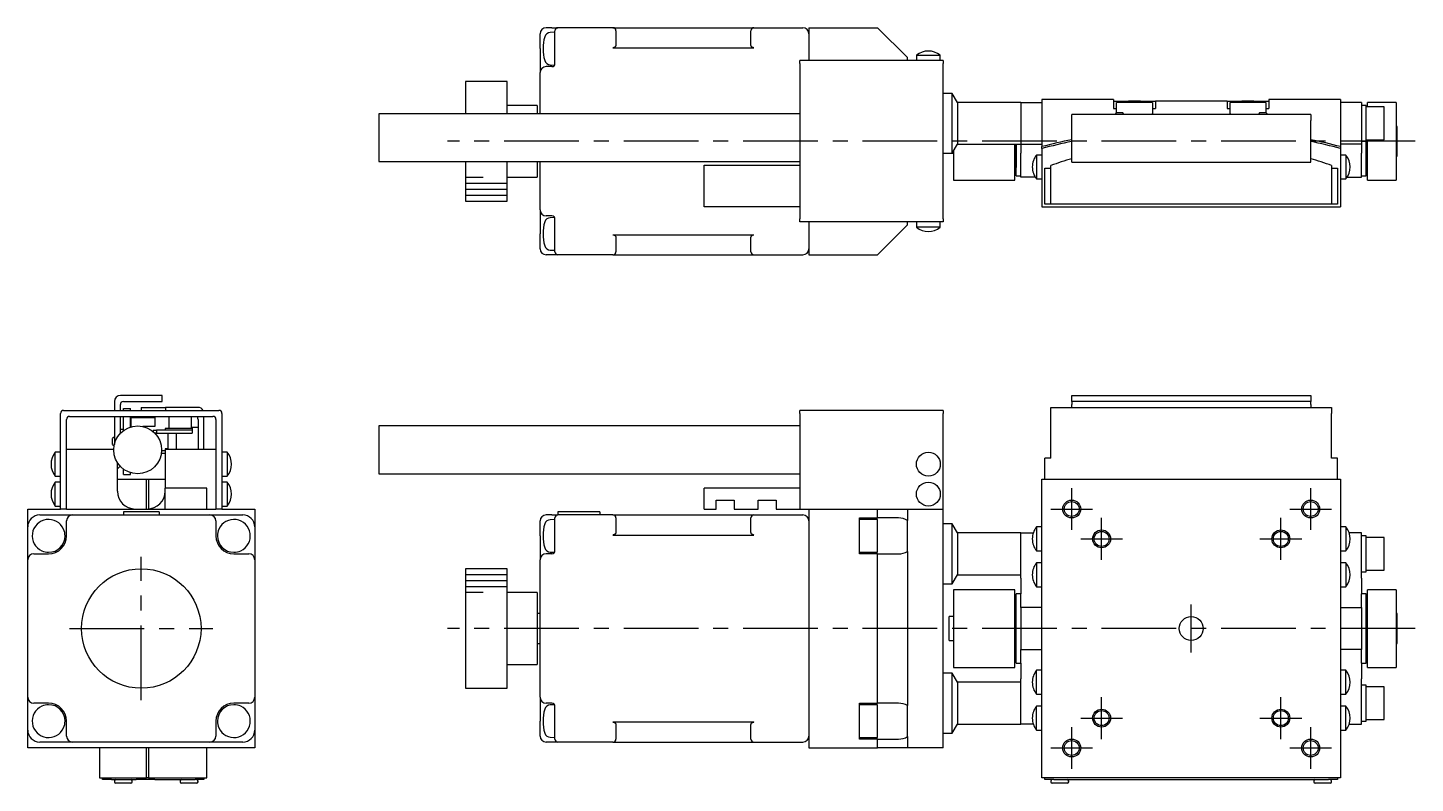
# Model space of a CAD drawing. Extents: x 56 to 579, y 28 to 342.
# Drawn here: x 56 to 288.2, y 215.1 to 341.5 of the extents above; entities that cross this region are included whole.
import ezdxf

# ---------------------------------------------------------------- set-up
doc = ezdxf.new("R2010")
doc.units = 0
doc.header["$LTSCALE"] = 10
doc.linetypes.add('CENTER', pattern=[2, 1.25, -0.25, 0.25, -0.25])
for name, color, linetype in [('1', 7, 'CONTINUOUS'), ('11', 7, 'CONTINUOUS'), ('2', 7, 'CONTINUOUS')]:
    doc.layers.add(name, color=color, linetype=linetype)

msp = doc.modelspace()

# ---------------------------------------------------------------- linework, layer by layer
at = {"layer": '1', "color": 7, "linetype": 'CONTINUOUS'}
for p, q in [((143.749999, 341.5), (142.749999, 341.5)), ((143.749999, 341.5), (144.749999, 341.5)), ((153.949999, 341.5), (144.749999, 341.5)), ((153.949999, 341.5), (177.549999, 341.5)), ((177.549999, 341.5), (185.749999, 341.5)), ((186.749999, 341.5), (186.749999, 336)), ((186.749999, 341.5), (198.249999, 341.5)), ((203.249999, 336.5), (198.249999, 341.5)), ((141.749999, 338), (141.749999, 340.5)), ((144.249999, 340.75), (143.446276, 340.707879)), ((144.249999, 339.5), (144.249999, 341)), ((144.249999, 335.414214), (144.249999, 339.5)), ((154.449999, 341), (154.449999, 339.5)), ((154.449999, 339.5), (154.449999, 338.648232)), ((177.049999, 339.5), (177.049999, 341)), ((177.049999, 338.648232), (177.049999, 339.5)), ((141.749999, 338), (141.749999, 334)), ((153.974533, 338.148835), (153.949999, 338.148232)), ((153.949999, 338.148232), (177.549999, 338.148232)), ((153.999008, 338.15064), (153.974533, 338.148835)), ((154.023364, 338.153644), (153.999008, 338.15064)), ((154.047544, 338.15784), (154.023364, 338.153644)), ((154.071489, 338.163217), (154.047544, 338.15784)), ((154.095141, 338.169762), (154.071489, 338.163217)), ((154.118444, 338.17746), (154.095141, 338.169762)), ((154.141341, 338.186293), (154.118444, 338.17746)), ((154.163777, 338.196238), (154.141341, 338.186293)), ((154.185697, 338.207272), (154.163777, 338.196238)), ((154.20705, 338.219368), (154.185697, 338.207272)), ((154.227784, 338.232497), (154.20705, 338.219368)), ((154.247849, 338.246629), (154.227784, 338.232497)), ((154.267196, 338.261727), (154.247849, 338.246629)), ((154.285778, 338.277757), (154.267196, 338.261727)), ((154.303552, 338.294679), (154.285778, 338.277757)), ((154.320475, 338.312453), (154.303552, 338.294679)), ((154.336504, 338.331036), (154.320475, 338.312453)), ((154.351603, 338.350383), (154.336504, 338.331036)), ((154.365734, 338.370447), (154.351603, 338.350383)), ((154.378863, 338.391181), (154.365734, 338.370447)), ((154.39096, 338.412534), (154.378863, 338.391181)), ((154.401994, 338.434455), (154.39096, 338.412534)), ((154.411939, 338.456891), (154.401994, 338.434455)), ((154.420771, 338.479787), (154.411939, 338.456891)), ((154.428469, 338.50309), (154.420771, 338.479787)), ((154.435015, 338.526742), (154.428469, 338.50309)), ((154.440392, 338.550687), (154.435015, 338.526742)), ((154.444587, 338.574867), (154.440392, 338.550687)), ((154.447591, 338.599224), (154.444587, 338.574867)), ((154.449397, 338.623698), (154.447591, 338.599224)), ((154.449999, 338.648232), (154.449397, 338.623698)), ((177.050601, 338.623698), (177.049999, 338.648232)), ((177.052407, 338.599224), (177.050601, 338.623698)), ((177.055411, 338.574867), (177.052407, 338.599224)), ((177.059606, 338.550687), (177.055411, 338.574867)), ((177.064983, 338.526742), (177.059606, 338.550687)), ((177.071529, 338.50309), (177.064983, 338.526742)), ((177.079227, 338.479787), (177.071529, 338.50309)), ((177.088059, 338.456891), (177.079227, 338.479787)), ((177.098004, 338.434455), (177.088059, 338.456891)), ((177.109038, 338.412534), (177.098004, 338.434455)), ((177.121135, 338.391181), (177.109038, 338.412534)), ((177.134264, 338.370447), (177.121135, 338.391181)), ((177.148395, 338.350383), (177.134264, 338.370447)), ((177.163494, 338.331036), (177.148395, 338.350383)), ((177.179523, 338.312453), (177.163494, 338.331036)), ((177.196446, 338.294679), (177.179523, 338.312453)), ((177.21422, 338.277757), (177.196446, 338.294679)), ((177.232802, 338.261727), (177.21422, 338.277757)), ((177.252149, 338.246629), (177.232802, 338.261727)), ((177.272214, 338.232497), (177.252149, 338.246629)), ((177.292948, 338.219368), (177.272214, 338.232497)), ((177.314301, 338.207272), (177.292948, 338.219368)), ((177.336221, 338.196238), (177.314301, 338.207272)), ((177.358657, 338.186293), (177.336221, 338.196238)), ((177.381554, 338.17746), (177.358657, 338.186293)), ((177.404857, 338.169762), (177.381554, 338.17746)), ((177.428509, 338.163217), (177.404857, 338.169762)), ((177.452454, 338.15784), (177.428509, 338.163217)), ((177.476634, 338.153644), (177.452454, 338.15784)), ((177.50099, 338.15064), (177.476634, 338.153644)), ((177.525465, 338.148835), (177.50099, 338.15064)), ((177.549999, 338.148232), (177.525465, 338.148835)), ((204.749999, 336.897999), (204.854416, 336.897999)), ((204.749999, 336.897999), (204.749999, 336)), ((204.854416, 336.897999), (208.749999, 336.897999)), ((208.749999, 336), (208.749999, 336.897999)), ((143.749999, 335), (142.749999, 335)), ((143.446276, 335.292121), (144.184962, 335.253408)), ((185.249999, 335.5), (185.249999, 336)), ((209.249999, 336), (185.249999, 336)), ((185.249999, 335.5), (185.249999, 309.5)), ((203.249999, 336), (203.249999, 336.5)), ((209.249999, 336), (209.249999, 335.5)), ((209.249999, 309.5), (209.249999, 335.5)), ((129.249999, 332.5), (129.249999, 327.1)), ((136.249999, 332.5), (129.249999, 332.5)), ((136.249999, 327.1), (136.249999, 332.5)), ((141.749999, 327.1), (141.749999, 334)), ((210.749999, 330.5), (209.249999, 330.5)), ((210.749999, 320.5), (210.749999, 330.5)), ((211.616024, 329), (210.749999, 330.5)), ((141.249999, 328.5), (136.249999, 328.5)), ((141.249999, 328.5), (141.249999, 327.1)), ((211.616024, 329), (211.616024, 322)), ((222.249999, 329), (211.616024, 329)), ((222.249999, 329), (225.749999, 329)), ((222.249999, 329), (222.249999, 325.5)), ((225.749999, 329.5), (225.749999, 321.601457)), ((237.749999, 329.5), (225.749999, 329.5)), ((237.749999, 329.5), (237.749999, 328)), ((237.749999, 329.2), (240.249999, 329.2)), ((237.749999, 328), (238.249999, 328)), ((244.249999, 329), (238.249999, 329)), ((238.249999, 328.853553), (238.249999, 329)), ((238.249999, 327.3), (238.249999, 328.853553)), ((242.249999, 329.2), (240.249999, 329.2)), ((242.249999, 329.2), (244.749999, 329.2)), ((244.249999, 329), (244.249999, 328.853553)), ((244.249999, 328.853553), (244.249999, 327.146447)), ((244.249999, 328), (244.749999, 328)), ((244.749999, 329.2), (244.749999, 328)), ((256.749999, 329.2), (244.749999, 329.2)), ((256.749999, 329.2), (256.749999, 328)), ((256.749999, 329.2), (259.249999, 329.2)), ((256.749999, 328), (257.249999, 328)), ((263.249999, 329), (257.249999, 329)), ((257.249999, 328.853553), (257.249999, 329)), ((257.249999, 327.146447), (257.249999, 328.853553)), ((261.249999, 329.2), (259.249999, 329.2)), ((261.249999, 329.2), (263.749999, 329.2)), ((263.249999, 329), (263.249999, 328.853553)), ((263.249999, 328.853553), (263.249999, 327.3)), ((263.249999, 328), (263.749999, 328)), ((263.749999, 329.5), (263.749999, 328)), ((275.749999, 329.5), (263.749999, 329.5)), ((275.749999, 329.5), (275.749999, 321.601457)), ((279.249999, 329), (275.749999, 329)), ((279.249999, 329), (279.249999, 322)), ((280.049999, 328.5), (279.249999, 328.5)), ((280.049999, 322.5), (280.049999, 328.5)), ((283.049999, 328.25), (280.049999, 328.25)), ((280.249999, 328.25), (280.249999, 329)), ((285.049999, 329), (280.249999, 329)), ((283.049999, 325.5), (283.049999, 328.25)), ((285.049999, 329), (285.049999, 316)), ((114.750001, 327.1), (114.750001, 323.1)), ((185.249999, 327.1), (114.750001, 327.1)), ((222.249999, 325.5), (222.249999, 322)), ((270.749999, 327), (230.749999, 327)), ((230.749999, 326), (230.749999, 327)), ((230.749999, 319), (230.749999, 326)), ((238.249999, 327.3), (237.949999, 327)), ((238.249999, 327.3), (239.249999, 327.3)), ((239.549999, 327), (239.249999, 327.3)), ((244.249999, 327), (244.249999, 327.146447)), ((257.249999, 327.146447), (257.249999, 327)), ((262.249999, 327.3), (261.949999, 327)), ((262.249999, 327.3), (263.249999, 327.3)), ((263.549999, 327), (263.249999, 327.3)), ((270.749999, 327), (270.749999, 326)), ((270.749999, 319), (270.749999, 326)), ((283.049999, 322.75), (283.049999, 325.5)), ((114.750001, 323.1), (114.750001, 319.1)), ((285.249999, 325), (285.049999, 325)), ((285.249999, 324.5999), (285.249999, 325)), ((285.249999, 322.5), (285.249999, 324.5999)), ((210.749999, 320.5), (211.616024, 322)), ((210.949999, 320.84641), (210.949999, 316)), ((211.616024, 322), (222.249999, 322)), ((221.249999, 316), (221.249999, 322)), ((221.449999, 316.700338), (221.449999, 322.019548)), ((221.449999, 322), (221.449999, 318.090257)), ((222.249999, 322), (225.749999, 322)), ((222.249999, 322), (222.249999, 320.5)), ((225.749999, 321.29144), (225.749999, 321.601457)), ((225.749999, 321.29144), (225.749999, 311.5)), ((279.249999, 322), (275.749999, 322)), ((275.749999, 321.601457), (275.749999, 321.29144)), ((275.749999, 321.29144), (275.749999, 311.5)), ((279.249999, 322.5), (280.049999, 322.5)), ((279.249999, 322), (279.249999, 320.5)), ((280.049999, 322.75), (283.049999, 322.75)), ((280.049999, 316.700338), (280.049999, 322.5)), ((280.049999, 322.5), (280.049999, 318.090257)), ((280.249999, 316), (280.249999, 322.75)), ((285.249999, 320.4001), (285.249999, 322.5)), ((114.750001, 319.1), (185.249999, 319.1)), ((129.249999, 319.1), (129.249999, 312.5)), ((136.249999, 312.5), (136.249999, 319.1)), ((141.249999, 319.1), (141.249999, 316.5)), ((141.749999, 311), (141.749999, 319.1)), ((169.249999, 311.5), (169.249999, 318.5)), ((169.249999, 318.5), (185.249999, 318.5)), ((209.249999, 320.5), (210.749999, 320.5)), ((210.249999, 320.5), (210.749999, 320.5)), ((210.749999, 320.5), (210.949999, 320.5)), ((221.249999, 319), (221.449999, 319)), ((221.449999, 316.7), (221.449999, 319)), ((221.449999, 319), (221.449999, 318.09)), ((222.249999, 316.5), (222.249999, 320.5)), ((224.852, 320.2), (224.852, 316.2)), ((225.749999, 320.2), (224.852, 320.2)), ((225.749999, 320.2), (224.852, 320.2)), ((227.249999, 313), (227.249999, 318.43747)), ((230.749999, 319), (270.749999, 319)), ((274.249999, 318.43747), (274.249999, 313)), ((276.647998, 320.2), (275.749999, 320.2)), ((276.647998, 320.2), (275.749999, 320.2)), ((276.647998, 320.2), (276.647998, 316.2)), ((279.249999, 316.5), (279.249999, 320.5)), ((280.049999, 316.7), (280.049999, 319)), ((280.049999, 319), (280.049999, 318.09)), ((280.049999, 319), (280.249999, 319)), ((285.049999, 320), (285.249999, 320)), ((285.249999, 320), (285.249999, 320.4001)), ((136.249999, 316.5), (141.249999, 316.5)), ((210.949999, 316), (216.449999, 316)), ((216.449999, 316), (221.249999, 316)), ((221.449999, 316.7), (221.449999, 316.700338)), ((221.449999, 316.7), (222.249999, 316.7)), ((224.638911, 316.5), (222.249999, 316.5)), ((224.852, 316.2), (225.749999, 316.2)), ((224.852, 316.2), (225.749999, 316.2)), ((226.249999, 312), (226.249999, 318)), ((226.249999, 318), (227.249999, 318)), ((274.249999, 318), (275.249999, 318)), ((275.249999, 318), (275.249999, 312)), ((275.749999, 316.2), (276.647998, 316.2)), ((275.749999, 316.2), (276.647998, 316.2)), ((276.861087, 316.5), (279.249999, 316.5)), ((279.249999, 316.7), (280.049999, 316.7)), ((280.049999, 316.7), (280.049999, 316.700338)), ((280.249999, 316), (285.049999, 316)), ((129.249999, 312.5), (136.249999, 312.5)), ((185.249999, 311.5), (169.249999, 311.5)), ((225.749999, 311.5), (275.749999, 311.5)), ((227.249999, 312), (226.249999, 312)), ((227.249999, 312), (227.249999, 313)), ((274.249999, 312), (227.249999, 312)), ((274.249999, 313), (274.249999, 312)), ((275.249999, 312), (274.249999, 312)), ((141.749999, 311), (141.749999, 307)), ((143.749999, 310), (142.749999, 310)), ((144.184962, 309.746592), (143.446276, 309.707879)), ((144.249999, 305.5), (144.249999, 309.585786)), ((185.249999, 309), (185.249999, 309.5)), ((209.249999, 309), (185.249999, 309)), ((186.749999, 309), (186.749999, 303.5)), ((203.249999, 308.5), (203.249999, 309)), ((204.749999, 309), (204.749999, 308.102001)), ((208.749999, 308.102001), (208.749999, 309)), ((209.249999, 309.5), (209.249999, 309)), ((141.749999, 304.5), (141.749999, 307)), ((153.949999, 306.851768), (177.549999, 306.851768)), ((153.949999, 306.851768), (153.974533, 306.851165)), ((153.974533, 306.851165), (153.999008, 306.84936)), ((153.999008, 306.84936), (154.023364, 306.846356)), ((154.023364, 306.846356), (154.047544, 306.84216)), ((154.047544, 306.84216), (154.071489, 306.836783)), ((154.071489, 306.836783), (154.095141, 306.830238)), ((154.095141, 306.830238), (154.118444, 306.82254)), ((154.118444, 306.82254), (154.141341, 306.813707)), ((154.141341, 306.813707), (154.163777, 306.803762)), ((154.163777, 306.803762), (154.185697, 306.792728)), ((154.185697, 306.792728), (154.20705, 306.780632)), ((154.20705, 306.780632), (154.227784, 306.767503)), ((154.227784, 306.767503), (154.247849, 306.753371)), ((154.247849, 306.753371), (154.267196, 306.738273)), ((154.267196, 306.738273), (154.285778, 306.722243)), ((154.285778, 306.722243), (154.303552, 306.705321)), ((154.303552, 306.705321), (154.320475, 306.687547)), ((154.320475, 306.687547), (154.336504, 306.668964)), ((154.336504, 306.668964), (154.351603, 306.649617)), ((154.351603, 306.649617), (154.365734, 306.629553)), ((154.365734, 306.629553), (154.378863, 306.608819)), ((154.378863, 306.608819), (154.39096, 306.587466)), ((154.39096, 306.587466), (154.401994, 306.565545)), ((177.098004, 306.565545), (177.109038, 306.587466)), ((177.109038, 306.587466), (177.121135, 306.608819)), ((177.121135, 306.608819), (177.134264, 306.629553)), ((177.134264, 306.629553), (177.148395, 306.649617)), ((177.148395, 306.649617), (177.163494, 306.668964)), ((177.163494, 306.668964), (177.179523, 306.687547)), ((177.179523, 306.687547), (177.196446, 306.705321)), ((177.196446, 306.705321), (177.21422, 306.722243)), ((177.21422, 306.722243), (177.232802, 306.738273)), ((177.232802, 306.738273), (177.252149, 306.753371)), ((177.252149, 306.753371), (177.272214, 306.767503)), ((177.272214, 306.767503), (177.292948, 306.780632)), ((177.292948, 306.780632), (177.314301, 306.792728)), ((177.314301, 306.792728), (177.336221, 306.803762)), ((177.336221, 306.803762), (177.358657, 306.813707)), ((177.358657, 306.813707), (177.381554, 306.82254)), ((177.381554, 306.82254), (177.404857, 306.830238)), ((177.404857, 306.830238), (177.428509, 306.836783)), ((177.428509, 306.836783), (177.452454, 306.84216)), ((177.452454, 306.84216), (177.476634, 306.846356)), ((177.476634, 306.846356), (177.50099, 306.84936)), ((177.50099, 306.84936), (177.525465, 306.851165)), ((177.525465, 306.851165), (177.549999, 306.851768)), ((198.249999, 303.5), (203.249999, 308.5)), ((204.781135, 308.102001), (204.749999, 308.102001)), ((208.749999, 308.102001), (204.781135, 308.102001)), ((143.446276, 304.292121), (144.249999, 304.25)), ((144.249999, 304), (144.249999, 305.5)), ((154.401994, 306.565545), (154.411939, 306.543109)), ((154.411939, 306.543109), (154.420771, 306.520213)), ((154.420771, 306.520213), (154.428469, 306.49691)), ((154.428469, 306.49691), (154.435015, 306.473258)), ((154.435015, 306.473258), (154.440392, 306.449313)), ((154.440392, 306.449313), (154.444587, 306.425133)), ((154.444587, 306.425133), (154.447591, 306.400776)), ((154.447591, 306.400776), (154.449397, 306.376302)), ((154.449397, 306.376302), (154.449999, 306.351768)), ((154.449999, 306.351768), (154.449999, 305.5)), ((154.449999, 305.5), (154.449999, 304)), ((177.049999, 306.351768), (177.050601, 306.376302)), ((177.049999, 305.5), (177.049999, 306.351768)), ((177.049999, 304), (177.049999, 305.5)), ((177.050601, 306.376302), (177.052407, 306.400776)), ((177.052407, 306.400776), (177.055411, 306.425133)), ((177.055411, 306.425133), (177.059606, 306.449313)), ((177.059606, 306.449313), (177.064983, 306.473258)), ((177.064983, 306.473258), (177.071529, 306.49691)), ((177.071529, 306.49691), (177.079227, 306.520213)), ((177.079227, 306.520213), (177.088059, 306.543109)), ((177.088059, 306.543109), (177.098004, 306.565545)), ((143.749999, 303.5), (142.749999, 303.5)), ((144.749999, 303.5), (143.749999, 303.5)), ((153.949999, 303.5), (144.749999, 303.5)), ((153.949999, 303.5), (177.549999, 303.5)), ((177.549999, 303.5), (185.749999, 303.5)), ((186.749999, 303.5), (198.249999, 303.5)), ((70.5, 278.95), (70.5, 277.45)), ((78.5, 279.95), (71.5, 279.95)), ((72, 278.95), (78.5, 278.95)), ((78.5, 278.95), (78.5, 279.95)), ((230.749999, 279.95), (270.749999, 279.95)), ((230.749999, 278.95), (230.749999, 279.95)), ((270.749999, 278.95), (230.749999, 278.95)), ((230.749999, 278.95), (230.749999, 278.45)), ((270.749999, 279.95), (270.749999, 278.95)), ((270.749999, 278.45), (270.749999, 278.95)), ((61.5, 260.95), (61.5, 276.95)), ((62, 277.45), (88, 277.45)), ((63, 276.45), (87, 276.45)), ((70.5, 276.45), (70.5, 271.738819)), ((71.5, 277.45), (71.5, 278.45)), ((71.5, 273.604995), (71.5, 276.45)), ((72, 277.45), (72, 277.75)), ((72, 277.75), (73.2, 277.75)), ((72, 274.05), (72, 276.45)), ((73.2, 277.45), (73.2, 277.75)), ((73.2, 274.665757), (73.2, 276.45)), ((73.3, 276.45), (73.3, 276.25)), ((75, 277.95), (79.06253, 277.95)), ((75, 277.95), (75, 277.45)), ((79.06253, 277.95), (79.06253, 277.45)), ((84.5, 277.95), (79.06253, 277.95)), ((79.6, 276.45), (79.6, 274.45)), ((83.4, 274.45), (83.4, 276.45)), ((85.5, 270.95), (85.5, 276.45)), ((88.5, 276.95), (88.5, 260.95)), ((209.249999, 277.45), (185.249999, 277.45)), ((185.249999, 276.95), (185.249999, 277.45)), ((185.249999, 276.95), (185.249999, 260.95)), ((209.249999, 277.45), (209.249999, 276.95)), ((209.249999, 260.95), (209.249999, 276.95)), ((227.249999, 276.95), (227.249999, 277.95)), ((227.249999, 277.95), (274.249999, 277.95)), ((227.249999, 269.45), (227.249999, 276.95)), ((230.749999, 277.95), (230.749999, 278.45)), ((270.749999, 278.45), (270.749999, 277.95)), ((274.249999, 277.95), (274.249999, 276.95)), ((274.249999, 269.45), (274.249999, 276.95)), ((62.5, 260.95), (62.5, 275.95)), ((72, 274.25), (71.5, 274.25)), ((73.2, 275.25), (73.3, 275.25)), ((73.3, 274.695777), (73.3, 276.25)), ((73.3, 276.25), (77.3, 276.25)), ((77.3, 274.75), (75.288819, 274.75)), ((76.999883, 274.15), (76.999883, 273.889837)), ((76.999883, 274.15), (77.545799, 274.15)), ((77.3, 276.25), (77.3, 274.75)), ((77.545799, 274.15), (77.545799, 273.65)), ((83.499844, 274.15), (77.545799, 274.15)), ((83.5, 274.45), (79, 274.45)), ((79, 274.45), (79, 274.15)), ((83.499844, 274.15), (83.499844, 273.65)), ((83.499961, 274.15), (83.499844, 274.15)), ((83.5, 274.65), (84.5, 274.65)), ((83.5, 274.65), (83.5, 273.65)), ((84.5, 275.95), (84.5, 270.95)), ((87.5, 275.95), (87.5, 260.95)), ((114.750001, 274.85), (114.750001, 266.85)), ((185.249999, 274.85), (114.750001, 274.85)), ((70.5, 273.05), (70.2, 272.75)), ((70.2, 271.75), (70.2, 272.75)), ((70.2, 271.75), (70.452719, 271.497281)), ((77.545799, 273.65), (77.256571, 273.65)), ((77.545799, 273.65), (83.499844, 273.65)), ((79.5, 270.95), (79.5, 273.65)), ((80.910616, 270.95), (80.910616, 273.65)), ((83.5, 273.65), (83.499857, 273.65)), ((60.602001, 269.087782), (60.602001, 270.45)), ((61.5, 270.45), (60.602001, 270.45)), ((62.5, 270.95), (70.40125, 270.95)), ((79, 270.25), (78.354744, 270.25)), ((78.39875, 270.75), (79, 270.75)), ((79.5, 271.05), (79, 271.05)), ((79, 271.05), (79, 270.95)), ((79, 270.95), (79, 264.45)), ((79, 270.95), (87.5, 270.95)), ((89.397999, 270.45), (88.5, 270.45)), ((89.397999, 270.45), (89.397999, 268.801531)), ((226.249999, 265.95), (226.249999, 269.45)), ((227.249999, 269.45), (226.249999, 269.45)), ((275.249999, 269.45), (274.249999, 269.45)), ((275.249999, 265.95), (275.249999, 269.45)), ((60.602001, 266.45), (60.602001, 269.087782)), ((71, 263.95), (71, 268.742869)), ((71, 267.65), (71.353553, 268.003553)), ((72, 266.75), (72, 267.65)), ((89.397999, 268.801531), (89.397999, 266.45)), ((60.602001, 266.45), (61.5, 266.45)), ((60.602001, 264.087782), (60.602001, 265.45)), ((61.5, 265.45), (60.602001, 265.45)), ((71, 265.95), (75.898543, 265.95)), ((72, 266.75), (73.2, 266.75)), ((73.2, 266.75), (73.2, 267.034243)), ((75.898543, 265.95), (76.20856, 265.95)), ((75.898543, 260.95), (75.898543, 265.95)), ((76.20856, 265.95), (76.20856, 260.957258)), ((76.20856, 265.95), (79, 265.95)), ((88.5, 266.45), (89.397999, 266.45)), ((89.397999, 265.45), (88.5, 265.45)), ((89.397999, 265.45), (89.397999, 263.801531)), ((114.750001, 266.85), (185.249999, 266.85)), ((225.749999, 215.95), (225.749999, 265.95)), ((225.749999, 265.95), (275.749999, 265.95)), ((275.749999, 265.95), (275.749999, 215.95)), ((60.602001, 261.45), (60.602001, 264.087782)), ((79, 260.95), (79, 264.45)), ((86, 264.45), (79, 264.45)), ((86, 260.95), (86, 264.45)), ((89.397999, 263.801531), (89.397999, 261.45)), ((169.249999, 260.95), (169.249999, 264.45)), ((185.249999, 264.45), (169.249999, 264.45)), ((171.249999, 262.45), (174.249999, 262.45)), ((171.249999, 260.95), (171.249999, 262.45)), ((174.249999, 262.45), (174.249999, 260.95)), ((178.249999, 262.45), (181.249999, 262.45)), ((178.249999, 260.95), (178.249999, 262.45)), ((181.249999, 262.45), (181.249999, 260.95)), ((56, 257.95), (56, 260.95)), ((56, 260.95), (61.5, 260.95)), ((60.602001, 261.45), (61.5, 261.45)), ((62.5, 260.95), (61.5, 260.95)), ((62.5, 260.95), (79, 260.95)), ((72, 260.45), (72, 259.95)), ((78, 260.45), (72, 260.45)), ((78, 260.45), (78, 259.95)), ((79, 260.95), (86, 260.95)), ((86, 260.95), (87.5, 260.95)), ((88.5, 260.95), (87.5, 260.95)), ((88.5, 261.45), (89.397999, 261.45)), ((88.5, 260.95), (94, 260.95)), ((94, 260.95), (94, 257.95)), ((151.749999, 260.45), (144.749999, 260.45)), ((144.749999, 260.45), (144.749999, 259.95)), ((151.749999, 260.45), (151.749999, 259.95)), ((169.249999, 260.95), (171.249999, 260.95)), ((174.249999, 260.95), (178.249999, 260.95)), ((181.249999, 260.95), (185.249999, 260.95)), ((185.249999, 260.95), (186.749999, 260.95)), ((186.749999, 260.95), (186.749999, 220.95)), ((186.749999, 260.95), (198.249999, 260.95)), ((198.249999, 259.45), (198.249999, 260.95)), ((198.249999, 260.95), (203.249999, 260.95)), ((203.249999, 260.95), (203.249999, 259.048076)), ((203.249999, 260.95), (209.249999, 260.95)), ((209.249999, 220.95), (209.249999, 260.95)), ((56, 253.864214), (56, 257.95)), ((56, 256.598232), (56, 257.95)), ((58, 259.95), (62.085786, 259.95)), ((58, 259.95), (59.351768, 259.95)), ((62.085786, 259.95), (63.5, 259.95)), ((62.5, 256.45), (62.5, 258.95)), ((63.5, 259.95), (86.5, 259.95)), ((86.5, 259.95), (87.914214, 259.95)), ((87.5, 258.95), (87.5, 256.45)), ((87.914214, 259.95), (92, 259.95)), ((90.648232, 259.95), (92, 259.95)), ((94, 257.95), (94, 253.864214)), ((94, 257.95), (94, 256.598232)), ((141.749999, 256.45), (141.749999, 258.95)), ((143.749999, 259.95), (142.749999, 259.95)), ((144.249999, 259.2), (143.446276, 259.157879)), ((143.749999, 259.95), (144.749999, 259.95)), ((144.249999, 257.95), (144.249999, 259.45)), ((144.249999, 253.864214), (144.249999, 257.95)), ((153.949999, 259.95), (144.749999, 259.95)), ((153.949999, 259.95), (177.549999, 259.95)), ((154.449999, 259.45), (154.449999, 257.95)), ((154.449999, 257.95), (154.449999, 257.098232)), ((177.049999, 257.95), (177.049999, 259.45)), ((177.049999, 257.098232), (177.049999, 257.95)), ((177.549999, 259.95), (185.749999, 259.95)), ((195.249999, 259.45), (198.249999, 259.45)), ((195.249999, 253.45), (195.249999, 259.45)), ((198.249999, 259.2), (195.249999, 259.2)), ((201.749999, 259.45), (198.249999, 259.45)), ((198.249999, 253.7), (198.249999, 259.2)), ((198.249999, 253.7), (198.249999, 259.2)), ((203.249999, 256.45), (203.249999, 259.048076)), ((210.749999, 258.45), (209.249999, 258.45)), ((210.749999, 253.45), (210.749999, 258.45)), ((211.616024, 256.95), (210.749999, 258.45)), ((224.852, 257.95), (224.852, 255.95)), ((225.749999, 257.95), (224.852, 257.95)), ((276.647998, 257.95), (275.749999, 257.95)), ((276.647998, 257.95), (276.647998, 255.95)), ((141.749999, 256.45), (141.749999, 252.45)), ((153.974533, 256.598835), (153.949999, 256.598232)), ((153.949999, 256.598232), (177.549999, 256.598232)), ((153.999008, 256.60064), (153.974533, 256.598835)), ((154.023364, 256.603644), (153.999008, 256.60064)), ((154.047544, 256.60784), (154.023364, 256.603644)), ((154.071489, 256.613217), (154.047544, 256.60784)), ((154.095141, 256.619762), (154.071489, 256.613217)), ((154.118444, 256.62746), (154.095141, 256.619762)), ((154.141341, 256.636293), (154.118444, 256.62746)), ((154.163777, 256.646238), (154.141341, 256.636293)), ((154.185697, 256.657272), (154.163777, 256.646238)), ((154.20705, 256.669368), (154.185697, 256.657272)), ((154.227784, 256.682497), (154.20705, 256.669368)), ((154.247849, 256.696629), (154.227784, 256.682497)), ((154.267196, 256.711727), (154.247849, 256.696629)), ((154.285778, 256.727757), (154.267196, 256.711727)), ((154.303552, 256.744679), (154.285778, 256.727757)), ((154.320475, 256.762453), (154.303552, 256.744679)), ((154.336504, 256.781036), (154.320475, 256.762453)), ((154.351603, 256.800383), (154.336504, 256.781036)), ((154.365734, 256.820447), (154.351603, 256.800383)), ((154.378863, 256.841181), (154.365734, 256.820447)), ((154.39096, 256.862534), (154.378863, 256.841181)), ((154.401994, 256.884455), (154.39096, 256.862534)), ((154.411939, 256.906891), (154.401994, 256.884455)), ((154.420771, 256.929787), (154.411939, 256.906891)), ((154.428469, 256.95309), (154.420771, 256.929787)), ((154.435015, 256.976742), (154.428469, 256.95309)), ((154.440392, 257.000687), (154.435015, 256.976742)), ((154.444587, 257.024867), (154.440392, 257.000687)), ((154.447591, 257.049224), (154.444587, 257.024867)), ((154.449397, 257.073698), (154.447591, 257.049224)), ((154.449999, 257.098232), (154.449397, 257.073698)), ((177.050601, 257.073698), (177.049999, 257.098232)), ((177.052407, 257.049224), (177.050601, 257.073698)), ((177.055411, 257.024867), (177.052407, 257.049224)), ((177.059606, 257.000687), (177.055411, 257.024867)), ((177.064983, 256.976742), (177.059606, 257.000687)), ((177.071529, 256.95309), (177.064983, 256.976742)), ((177.079227, 256.929787), (177.071529, 256.95309)), ((177.088059, 256.906891), (177.079227, 256.929787)), ((177.098004, 256.884455), (177.088059, 256.906891)), ((177.109038, 256.862534), (177.098004, 256.884455)), ((177.121135, 256.841181), (177.109038, 256.862534)), ((177.134264, 256.820447), (177.121135, 256.841181)), ((177.148395, 256.800383), (177.134264, 256.820447)), ((177.163494, 256.781036), (177.148395, 256.800383)), ((177.179523, 256.762453), (177.163494, 256.781036)), ((177.196446, 256.744679), (177.179523, 256.762453)), ((177.21422, 256.727757), (177.196446, 256.744679)), ((177.232802, 256.711727), (177.21422, 256.727757)), ((177.252149, 256.696629), (177.232802, 256.711727)), ((177.272214, 256.682497), (177.252149, 256.696629)), ((177.292948, 256.669368), (177.272214, 256.682497)), ((177.314301, 256.657272), (177.292948, 256.669368)), ((177.336221, 256.646238), (177.314301, 256.657272)), ((177.358657, 256.636293), (177.336221, 256.646238)), ((177.381554, 256.62746), (177.358657, 256.636293)), ((177.404857, 256.619762), (177.381554, 256.62746)), ((177.428509, 256.613217), (177.404857, 256.619762)), ((177.452454, 256.60784), (177.428509, 256.613217)), ((177.476634, 256.603644), (177.452454, 256.60784)), ((177.50099, 256.60064), (177.476634, 256.603644)), ((177.525465, 256.598835), (177.50099, 256.60064)), ((177.549999, 256.598232), (177.525465, 256.598835)), ((203.249999, 253.851924), (203.249999, 256.45)), ((211.616024, 256.95), (211.616024, 249.95)), ((222.249999, 256.95), (211.616024, 256.95)), ((222.249999, 256.95), (224.310262, 256.95)), ((222.249999, 253.45), (222.249999, 256.95)), ((224.852, 255.95), (224.852, 253.95)), ((276.647998, 255.95), (276.647998, 253.95)), ((279.249999, 256.95), (277.189736, 256.95)), ((279.249999, 249.357477), (279.249999, 256.95)), ((280.049999, 256.45), (279.249999, 256.45)), ((280.049999, 253.45), (280.049999, 256.45)), ((283.049999, 256.2), (280.049999, 256.2)), ((283.049999, 250.7), (283.049999, 256.2)), ((283.049999, 250.7), (283.049999, 256.2)), ((56, 252.45), (56, 253.864214)), ((57, 253.45), (59.5, 253.45)), ((90.5, 253.45), (93, 253.45)), ((94, 253.864214), (94, 252.45)), ((143.749999, 253.45), (142.749999, 253.45)), ((143.446276, 253.742121), (144.184962, 253.703408)), ((195.249999, 253.7), (198.249999, 253.7)), ((198.249999, 253.45), (195.249999, 253.45)), ((198.249999, 228.45), (198.249999, 253.45)), ((198.249999, 253.45), (201.749999, 253.45)), ((203.249999, 253.851924), (203.249999, 228.048076)), ((210.749999, 248.45), (210.749999, 253.45)), ((222.249999, 249.357477), (222.249999, 253.45)), ((224.852, 253.95), (225.749999, 253.95)), ((275.749999, 253.95), (276.647998, 253.95)), ((280.049999, 250.45), (280.049999, 253.45)), ((56, 229.45), (56, 252.45)), ((94, 252.45), (94, 229.45)), ((129.249999, 250.95), (129.249999, 240.95)), ((136.249999, 250.95), (129.249999, 250.95)), ((136.249999, 240.95), (136.249999, 250.95)), ((141.749999, 229.45), (141.749999, 252.45)), ((224.852, 251.95), (224.852, 249.95)), ((225.749999, 251.95), (224.852, 251.95)), ((276.647998, 251.95), (275.749999, 251.95)), ((276.647998, 251.95), (276.647998, 249.95)), ((210.749999, 248.45), (211.616024, 249.95)), ((211.616024, 249.95), (222.249999, 249.95)), ((222.249999, 249.357477), (222.249999, 246.759401)), ((224.852, 249.95), (224.852, 247.95)), ((276.647998, 249.95), (276.647998, 247.95)), ((279.249999, 250.45), (280.049999, 250.45)), ((279.249999, 249.357477), (279.249999, 246.759401)), ((280.049999, 250.7), (283.049999, 250.7)), ((141.249999, 246.95), (136.249999, 246.95)), ((141.249999, 246.95), (141.249999, 240.95)), ((209.249999, 248.45), (210.749999, 248.45)), ((210.949999, 247.45), (210.949999, 247.449621)), ((216.449999, 247.45), (210.949999, 247.45)), ((210.949999, 247.449621), (210.949999, 234.45)), ((221.249999, 247.45), (216.449999, 247.45)), ((221.249999, 234.45), (221.249999, 247.45)), ((221.449999, 241.0126), (221.449999, 246.75)), ((222.249999, 246.75), (221.449999, 246.75)), ((222.249999, 244.45), (222.249999, 246.759401)), ((224.852, 247.95), (225.749999, 247.95)), ((275.749999, 247.95), (276.647998, 247.95)), ((279.249999, 244.45), (279.249999, 246.759401)), ((280.049999, 246.75), (279.249999, 246.75)), ((280.049999, 241.0126), (280.049999, 246.75)), ((280.249999, 234.45), (280.249999, 247.45)), ((285.049999, 247.45), (280.249999, 247.45)), ((285.049999, 247.45), (285.049999, 234.45)), ((221.449999, 244.45), (221.249999, 244.45)), ((225.749999, 244.45), (222.249999, 244.45)), ((222.249999, 244.45), (222.249999, 237.45)), ((275.749999, 244.45), (279.249999, 244.45)), ((279.249999, 244.45), (279.249999, 237.45)), ((280.249999, 244.45), (280.049999, 244.45)), ((141.749999, 243.45), (141.249999, 243.45)), ((210.249999, 238.95), (210.249999, 242.95)), ((210.949999, 242.95), (210.249999, 242.95)), ((285.249999, 243.45), (285.049999, 243.45)), ((285.249999, 243.2), (285.249999, 243.45)), ((285.249999, 238.45), (285.249999, 243.45)), ((129.249999, 240.95), (129.249999, 230.95)), ((136.249999, 230.95), (136.249999, 240.95)), ((141.249999, 240.95), (141.249999, 234.95)), ((221.449999, 235.15), (221.449999, 241.0126)), ((280.049999, 235.15), (280.049999, 241.0126)), ((141.249999, 238.45), (141.749999, 238.45)), ((210.249999, 238.95), (210.949999, 238.95)), ((221.249999, 237.45), (221.449999, 237.45)), ((222.249999, 237.45), (225.749999, 237.45)), ((222.249999, 235.140599), (222.249999, 237.45)), ((279.249999, 237.45), (275.749999, 237.45)), ((279.249999, 235.140599), (279.249999, 237.45)), ((280.049999, 237.45), (280.249999, 237.45)), ((285.049999, 238.45), (285.249999, 238.45)), ((285.249999, 238.45), (285.249999, 238.7)), ((136.249999, 234.95), (141.249999, 234.95)), ((221.449999, 235.15), (222.249999, 235.15)), ((222.249999, 235.140599), (222.249999, 232.542523)), ((279.249999, 235.15), (280.049999, 235.15)), ((279.249999, 235.140599), (279.249999, 232.542523)), ((210.749999, 233.45), (209.249999, 233.45)), ((210.749999, 228.45), (210.749999, 233.45)), ((211.616024, 231.95), (210.749999, 233.45)), ((210.949999, 234.45), (216.449999, 234.45)), ((216.449999, 234.45), (221.249999, 234.45)), ((222.249999, 228.45), (222.249999, 232.542523)), ((224.852, 231.95), (224.852, 233.95)), ((225.749999, 233.95), (224.852, 233.95)), ((276.647998, 233.95), (275.749999, 233.95)), ((276.647998, 231.95), (276.647998, 233.95)), ((279.249999, 224.95), (279.249999, 232.542523)), ((280.249999, 234.45), (285.049999, 234.45)), ((129.249999, 230.95), (136.249999, 230.95)), ((211.616024, 231.95), (211.616024, 224.95)), ((222.249999, 231.95), (211.616024, 231.95)), ((224.852, 229.95), (224.852, 231.95)), ((224.852, 229.95), (225.749999, 229.95)), ((275.749999, 229.95), (276.647998, 229.95)), ((276.647998, 229.95), (276.647998, 231.95)), ((280.049999, 231.45), (279.249999, 231.45)), ((280.049999, 228.45), (280.049999, 231.45)), ((283.049999, 231.2), (280.049999, 231.2)), ((283.049999, 225.7), (283.049999, 231.2)), ((283.049999, 225.7), (283.049999, 231.2)), ((56, 228.035786), (56, 229.45)), ((56, 223.95), (56, 228.035786)), ((59.5, 228.45), (57, 228.45)), ((93, 228.45), (90.5, 228.45)), ((94, 229.45), (94, 228.035786)), ((94, 228.035786), (94, 223.95)), ((141.749999, 229.45), (141.749999, 225.45)), ((143.749999, 228.45), (142.749999, 228.45)), ((144.184962, 228.196592), (143.446276, 228.157879)), ((144.249999, 223.95), (144.249999, 228.035786)), ((195.249999, 228.45), (198.249999, 228.45)), ((195.249999, 222.45), (195.249999, 228.45)), ((198.249999, 228.2), (195.249999, 228.2)), ((201.749999, 228.45), (198.249999, 228.45)), ((198.249999, 222.7), (198.249999, 228.2)), ((198.249999, 222.7), (198.249999, 228.2)), ((203.249999, 225.45), (203.249999, 228.048076)), ((210.749999, 223.45), (210.749999, 228.45)), ((222.249999, 224.95), (222.249999, 228.45)), ((224.852, 225.95), (224.852, 227.95)), ((225.749999, 227.95), (224.852, 227.95)), ((276.647998, 227.95), (275.749999, 227.95)), ((276.647998, 225.95), (276.647998, 227.95)), ((280.049999, 225.45), (280.049999, 228.45)), ((56, 223.95), (56, 225.301768)), ((62.5, 222.95), (62.5, 225.45)), ((87.5, 225.45), (87.5, 222.95)), ((94, 225.301768), (94, 223.95)), ((141.749999, 222.95), (141.749999, 225.45)), ((153.949999, 225.301768), (177.549999, 225.301768)), ((153.949999, 225.301768), (153.974533, 225.301165)), ((153.974533, 225.301165), (153.999008, 225.29936)), ((153.999008, 225.29936), (154.023364, 225.296356)), ((154.023364, 225.296356), (154.047544, 225.29216)), ((154.047544, 225.29216), (154.071489, 225.286783)), ((154.071489, 225.286783), (154.095141, 225.280238)), ((177.404857, 225.280238), (177.428509, 225.286783)), ((177.428509, 225.286783), (177.452454, 225.29216)), ((177.452454, 225.29216), (177.476634, 225.296356)), ((177.476634, 225.296356), (177.50099, 225.29936)), ((177.50099, 225.29936), (177.525465, 225.301165)), ((177.525465, 225.301165), (177.549999, 225.301768)), ((203.249999, 222.851924), (203.249999, 225.45)), ((224.852, 223.95), (224.852, 225.95)), ((276.647998, 223.95), (276.647998, 225.95)), ((279.249999, 225.45), (280.049999, 225.45)), ((280.049999, 225.7), (283.049999, 225.7)), ((56, 220.95), (56, 223.95)), ((94, 223.95), (94, 220.95)), ((144.249999, 222.45), (144.249999, 223.95)), ((154.095141, 225.280238), (154.118444, 225.27254)), ((154.118444, 225.27254), (154.141341, 225.263707)), ((154.141341, 225.263707), (154.163777, 225.253762)), ((154.163777, 225.253762), (154.185697, 225.242728)), ((154.185697, 225.242728), (154.20705, 225.230632)), ((154.20705, 225.230632), (154.227784, 225.217503)), ((154.227784, 225.217503), (154.247849, 225.203371)), ((154.247849, 225.203371), (154.267196, 225.188273)), ((154.267196, 225.188273), (154.285778, 225.172243)), ((154.285778, 225.172243), (154.303552, 225.155321)), ((154.303552, 225.155321), (154.320475, 225.137547)), ((154.320475, 225.137547), (154.336504, 225.118964)), ((154.336504, 225.118964), (154.351603, 225.099617)), ((154.351603, 225.099617), (154.365734, 225.079553)), ((154.365734, 225.079553), (154.378863, 225.058819)), ((154.378863, 225.058819), (154.39096, 225.037466)), ((154.39096, 225.037466), (154.401994, 225.015545)), ((154.401994, 225.015545), (154.411939, 224.993109)), ((154.411939, 224.993109), (154.420771, 224.970213)), ((154.420771, 224.970213), (154.428469, 224.94691)), ((154.428469, 224.94691), (154.435015, 224.923258)), ((154.435015, 224.923258), (154.440392, 224.899313)), ((154.440392, 224.899313), (154.444587, 224.875133)), ((154.444587, 224.875133), (154.447591, 224.850776)), ((154.447591, 224.850776), (154.449397, 224.826302)), ((154.449397, 224.826302), (154.449999, 224.801768)), ((154.449999, 224.801768), (154.449999, 223.95)), ((154.449999, 223.95), (154.449999, 222.45)), ((177.049999, 224.801768), (177.050601, 224.826302)), ((177.049999, 223.95), (177.049999, 224.801768)), ((177.049999, 222.45), (177.049999, 223.95)), ((177.050601, 224.826302), (177.052407, 224.850776)), ((177.052407, 224.850776), (177.055411, 224.875133)), ((177.055411, 224.875133), (177.059606, 224.899313)), ((177.059606, 224.899313), (177.064983, 224.923258)), ((177.064983, 224.923258), (177.071529, 224.94691)), ((177.071529, 224.94691), (177.079227, 224.970213)), ((177.079227, 224.970213), (177.088059, 224.993109)), ((177.088059, 224.993109), (177.098004, 225.015545)), ((177.098004, 225.015545), (177.109038, 225.037466)), ((177.109038, 225.037466), (177.121135, 225.058819)), ((177.121135, 225.058819), (177.134264, 225.079553)), ((177.134264, 225.079553), (177.148395, 225.099617)), ((177.148395, 225.099617), (177.163494, 225.118964)), ((177.163494, 225.118964), (177.179523, 225.137547)), ((177.179523, 225.137547), (177.196446, 225.155321)), ((177.196446, 225.155321), (177.21422, 225.172243)), ((177.21422, 225.172243), (177.232802, 225.188273)), ((177.232802, 225.188273), (177.252149, 225.203371)), ((177.252149, 225.203371), (177.272214, 225.217503)), ((177.272214, 225.217503), (177.292948, 225.230632)), ((177.292948, 225.230632), (177.314301, 225.242728)), ((177.314301, 225.242728), (177.336221, 225.253762)), ((177.336221, 225.253762), (177.358657, 225.263707)), ((177.358657, 225.263707), (177.381554, 225.27254)), ((177.381554, 225.27254), (177.404857, 225.280238)), ((209.249999, 223.45), (210.749999, 223.45)), ((210.749999, 223.45), (211.616024, 224.95)), ((211.616024, 224.95), (222.249999, 224.95)), ((224.310262, 224.95), (222.249999, 224.95)), ((224.852, 223.95), (225.749999, 223.95)), ((275.749999, 223.95), (276.647998, 223.95)), ((277.189736, 224.95), (279.249999, 224.95)), ((94, 220.95), (56, 220.95)), ((62.085786, 221.95), (58, 221.95)), ((59.351768, 221.95), (58, 221.95)), ((63.5, 221.95), (62.085786, 221.95)), ((86.5, 221.95), (63.5, 221.95)), ((68, 220.95), (68, 215.95)), ((75.898543, 215.95), (75.898543, 220.95)), ((76.20856, 220.95), (76.20856, 215.95)), ((86, 215.95), (86, 220.95)), ((87.914214, 221.95), (86.5, 221.95)), ((92, 221.95), (87.914214, 221.95)), ((92, 221.95), (90.648232, 221.95)), ((143.749999, 221.95), (142.749999, 221.95)), ((143.446276, 222.742121), (144.249999, 222.7)), ((144.749999, 221.95), (143.749999, 221.95)), ((153.949999, 221.95), (144.749999, 221.95)), ((153.949999, 221.95), (177.549999, 221.95)), ((177.549999, 221.95), (185.749999, 221.95)), ((186.749999, 220.95), (198.249999, 220.95)), ((195.249999, 222.7), (198.249999, 222.7)), ((198.249999, 222.45), (195.249999, 222.45)), ((198.249999, 220.95), (198.249999, 222.45)), ((198.249999, 222.45), (201.749999, 222.45)), ((203.249999, 220.95), (198.249999, 220.95)), ((203.249999, 222.851924), (203.249999, 220.95)), ((209.249999, 220.95), (203.249999, 220.95)), ((68, 215.95), (75.898543, 215.95)), ((68.5, 215.65), (68.5, 215.95)), ((70, 215.65), (68.5, 215.65)), ((70, 215.65), (74.167235, 215.65)), ((70.5, 215.4), (70.5, 215.3)), ((73.25, 215.05), (70.75, 215.05)), ((73.240149, 215.05), (70.75, 215.05)), ((73.25, 215.05), (73.240149, 215.05)), ((73.5, 215.3), (73.5, 215.4)), ((75.667235, 215.65), (74.167235, 215.65)), ((75.667235, 215.65), (75.667235, 215.95)), ((75.793982, 215.65), (75.667235, 215.65)), ((77.251649, 215.65), (75.793982, 215.65)), ((76.20856, 215.95), (75.898543, 215.95)), ((76.20856, 215.95), (86, 215.95)), ((77.251649, 215.65), (84, 215.65)), ((81.5, 215.4), (81.5, 215.3)), ((84.25, 215.05), (81.75, 215.05)), ((84.240149, 215.05), (81.75, 215.05)), ((85.5, 215.65), (84, 215.65)), ((84.25, 215.05), (84.240149, 215.05)), ((84.5, 215.3), (84.5, 215.4)), ((85.5, 215.95), (85.5, 215.65)), ((275.749999, 215.95), (225.749999, 215.95)), ((226.249999, 215.65), (226.249999, 215.95)), ((227.749999, 215.65), (226.249999, 215.65)), ((227.249999, 215.4), (227.249999, 215.3)), ((228.593377, 215.05), (227.499999, 215.05)), ((227.749999, 215.65), (273.749999, 215.65)), ((229.999999, 215.05), (228.593377, 215.05)), ((230.249999, 215.3), (230.249999, 215.4)), ((271.249999, 215.4), (271.249999, 215.3)), ((272.593377, 215.05), (271.499999, 215.05)), ((273.999999, 215.05), (272.593377, 215.05)), ((275.249999, 215.65), (273.749999, 215.65)), ((274.249999, 215.3), (274.249999, 215.4)), ((275.249999, 215.95), (275.249999, 215.65))]:
    msp.add_line(p, q, dxfattribs=at)
for centre, radius in [((74.4, 270.85), 4), ((206.749999, 268.45), 2), ((206.749999, 263.45), 2), ((230.749999, 260.95), 1.25), ((270.749999, 260.95), 1.25), ((235.749999, 255.95), 1.25), ((265.749999, 255.95), 1.25), ((75, 240.95), 10), ((250.749999, 240.95), 2), ((235.749999, 225.95), 1.25), ((265.749999, 225.95), 1.25), ((230.749999, 220.95), 1.25), ((270.749999, 220.95), 1.25)]:
    msp.add_circle(centre, radius, dxfattribs=at)
at = {"layer": '1', "color": 4, "linetype": 'CONTINUOUS'}
for centre in [(230.749999, 260.95), (270.749999, 260.95), (235.749999, 255.95), (265.749999, 255.95), (235.749999, 225.95), (265.749999, 225.95), (230.749999, 220.95), (270.749999, 220.95)]:
    msp.add_circle(centre, 1.5, dxfattribs=at)
at = {"layer": '1', "color": 7, "linetype": 'CONTINUOUS'}
for centre, radius, start, end in [((142.749999, 340.5), 1, 90, 180), ((144.749999, 341), 0.5, 90, 180), ((153.949999, 341), 0.5, 0, 90), ((177.549999, 341), 0.5, 90, 180), ((185.749999, 340.5), 1, 0, 90), ((149.249999, 338), 7, 163.448632, 180), ((143.498611, 339.709249), 1, 92.999972, 163.448664), ((149.249999, 338), 7, 180, 196.551368), ((206.749999, 334.4), 3.2, 51.317813, 128.682187), ((142.749999, 334), 1, 90, 180), ((143.498611, 336.290751), 1, 196.551336, 267.000028), ((143.749999, 335.5), 0.5, 270, 0), ((250.749999, 225.5), 99.3, 101.619416, 104.581823), ((250.749999, 225.5), 99, 101.65512, 104.626994), ((250.749999, 225.5), 99.3, 75.418177, 78.380584), ((250.749999, 225.5), 99, 75.373006, 78.34488), ((227.349999, 318.2), 3.2, 141.317813, 180), ((227.349999, 318.2), 3.2, 180, 218.682187), ((250.749999, 252.5), 70, 106.60155, 109.615979), ((250.749999, 252.5), 70, 70.384021, 73.39845), ((274.149999, 318.2), 3.2, 321.317813, 38.682187), ((142.749999, 311), 1, 180, 270), ((149.249999, 307), 7, 163.448632, 180), ((143.498611, 308.709249), 1, 92.999972, 163.448664), ((143.749999, 309.5), 0.5, 0, 90), ((149.249999, 307), 7, 180, 196.551368), ((206.749999, 310.6), 3.2, 231.317813, 308.682187), ((142.749999, 304.5), 1, 180, 270), ((143.498611, 305.290751), 1, 196.551336, 267.000028), ((185.749999, 304.5), 1, 270, 0), ((144.749999, 304), 0.5, 180, 270), ((153.949999, 304), 0.5, 270, 0), ((177.549999, 304), 0.5, 180, 270), ((71.5, 278.95), 1, 90, 180), ((72, 278.45), 0.5, 90, 180), ((62, 276.95), 0.5, 90, 180), ((63, 275.95), 0.5, 90, 180), ((83.5, 275.95), 1, 0, 30), ((84.5, 276.95), 1, 30, 90), ((87, 275.95), 0.5, 0, 90), ((88, 276.95), 0.5, 0, 90), ((63.1, 268.45), 3.2, 141.317813, 218.682187), ((86.9, 268.45), 3.2, 321.317813, 38.682187), ((71, 268.357107), 0.5, 315, 334.9475), ((63.1, 263.45), 3.2, 141.317813, 218.682187), ((86.9, 263.45), 3.2, 321.317813, 38.682187), ((74, 263.95), 3, 180, 270), ((76, 263.95), 3, 270, 0), ((58, 257.95), 2, 90, 180), ((59.5, 256.45), 2.75, 24.619977, 245.380023), ((63.5, 258.95), 1, 90, 180), ((86.5, 258.95), 1, 0, 90), ((90.5, 256.45), 2.75, 294.619977, 155.380023), ((92, 257.95), 2, 0, 90), ((142.749999, 258.95), 1, 90, 180), ((149.249999, 256.45), 7, 163.448632, 180), ((143.498611, 258.159249), 1, 92.999972, 163.448664), ((144.749999, 259.45), 0.5, 90, 180), ((153.949999, 259.45), 0.5, 0, 90), ((177.549999, 259.45), 0.5, 90, 180), ((185.749999, 258.95), 1, 0, 90), ((201.749999, 256.45), 3, 60, 90), ((227.349999, 255.95), 3.2, 141.317813, 180), ((274.149999, 255.95), 3.2, 321.317813, 38.682187), ((59.5, 256.45), 3, 270, 0), ((59.5, 256.45), 2.746592, 270, 0), ((59.496896, 256.457509), 2.749706, 359.843544, 24.450802), ((90.5, 256.45), 3, 180, 270), ((90.511479, 256.455706), 2.758076, 155.587121, 180.118533), ((90.5, 256.45), 2.746592, 180, 270), ((149.249999, 256.45), 7, 180, 196.551368), ((227.349999, 255.95), 3.2, 180, 218.682187), ((57, 252.45), 1, 90, 180), ((59.494304, 256.461526), 2.758123, 245.587333, 270.118321), ((90.507513, 256.453081), 2.749683, 269.84344, 294.450906), ((93, 252.45), 1, 0, 90), ((142.749999, 252.45), 1, 90, 180), ((143.498611, 254.740751), 1, 196.551336, 267.000028), ((143.749999, 253.95), 0.5, 270, 0), ((201.749999, 256.45), 3, 270, 300), ((227.349999, 249.95), 3.2, 141.317813, 180), ((274.149999, 249.95), 3.2, 321.317813, 38.682187), ((227.349999, 249.95), 3.2, 180, 218.682187), ((227.349999, 231.95), 3.2, 141.317813, 180), ((274.149999, 231.95), 3.2, 321.317813, 38.682187), ((227.349999, 231.95), 3.2, 180, 218.682187), ((57, 229.45), 1, 180, 270), ((59.5, 225.45), 2.75, 114.619977, 335.380023), ((59.492476, 225.446967), 2.749634, 89.843221, 114.451125), ((59.5, 225.45), 3, 0, 90), ((59.5, 225.45), 2.746592, 0, 90), ((90.5, 225.45), 3, 90, 180), ((90.5, 225.45), 2.746592, 90, 180), ((90.5, 225.45), 2.75, 204.619977, 65.380023), ((90.505696, 225.438474), 2.758123, 65.587333, 90.118321), ((93, 229.45), 1, 270, 0), ((142.749999, 229.45), 1, 180, 270), ((143.498611, 227.159249), 1, 92.999972, 163.448664), ((143.749999, 227.95), 0.5, 0, 90), ((201.749999, 225.45), 3, 60, 90), ((227.349999, 225.95), 3.2, 141.317813, 180), ((274.149999, 225.95), 3.2, 321.317813, 38.682187), ((59.488474, 225.444304), 2.758123, 335.587333, 0.118321), ((90.503033, 225.442476), 2.749634, 179.843221, 204.451125), ((149.249999, 225.45), 7, 163.448632, 180), ((149.249999, 225.45), 7, 180, 196.551368), ((227.349999, 225.95), 3.2, 180, 218.682187), ((58, 223.95), 2, 180, 270), ((92, 223.95), 2, 270, 0), ((143.498611, 223.740751), 1, 196.551336, 267.000028), ((63.5, 222.95), 1, 180, 270), ((86.5, 222.95), 1, 270, 0), ((142.749999, 222.95), 1, 180, 270), ((144.749999, 222.45), 0.5, 180, 270), ((153.949999, 222.45), 0.5, 270, 0), ((177.549999, 222.45), 0.5, 180, 270), ((185.749999, 222.95), 1, 270, 0), ((201.749999, 225.45), 3, 270, 300), ((70.75, 215.4), 0.25, 90, 180), ((70.75, 215.3), 0.25, 180, 270), ((73.25, 215.4), 0.25, 0, 90), ((73.25, 215.3), 0.25, 270, 0), ((81.75, 215.4), 0.25, 90, 180), ((81.75, 215.3), 0.25, 180, 270), ((84.25, 215.4), 0.25, 0, 90), ((84.25, 215.3), 0.25, 270, 0), ((227.499999, 215.4), 0.25, 90, 180), ((227.499999, 215.3), 0.25, 180, 270), ((229.999999, 215.4), 0.25, 0, 90), ((229.999999, 215.3), 0.25, 270, 0), ((271.499999, 215.4), 0.25, 90, 180), ((271.499999, 215.3), 0.25, 180, 270), ((273.999999, 215.4), 0.25, 0, 90), ((273.999999, 215.3), 0.25, 270, 0)]:
    msp.add_arc(centre, radius, start, end, dxfattribs=at)
at = {"layer": '11', "color": 4, "linetype": 'CENTER'}
for p, q in [((288.249999, 322.5), (126.249999, 322.5)), ((230.749999, 257.45), (230.749999, 264.45)), ((270.749999, 257.45), (270.749999, 264.45)), ((227.249999, 260.95), (234.249999, 260.95)), ((267.249999, 260.95), (274.249999, 260.95)), ((235.749999, 252.45), (235.749999, 259.45)), ((265.749999, 252.45), (265.749999, 259.45)), ((232.249999, 255.95), (239.249999, 255.95)), ((262.249999, 255.95), (269.249999, 255.95)), ((75, 228.95), (75, 252.95)), ((250.749999, 236.95), (250.749999, 244.95)), ((63, 240.95), (87, 240.95)), ((288.249999, 240.95), (126.249999, 240.95)), ((235.749999, 222.45), (235.749999, 229.45)), ((265.749999, 222.45), (265.749999, 229.45)), ((232.249999, 225.95), (239.249999, 225.95)), ((262.249999, 225.95), (269.249999, 225.95)), ((230.749999, 217.45), (230.749999, 224.45)), ((270.749999, 217.45), (270.749999, 224.45)), ((227.249999, 220.95), (234.249999, 220.95)), ((267.249999, 220.95), (274.249999, 220.95))]:
    msp.add_line(p, q, dxfattribs=at)
at = {"layer": '2', "color": 4, "linetype": 'CONTINUOUS'}
for p, q in [((129.249999, 316.5), (132.249999, 316.5)), ((129.249999, 315.5), (136.249999, 315.5)), ((129.249999, 314.5), (136.249999, 314.5)), ((129.249999, 313.5), (136.249999, 313.5)), ((136.249999, 249.95), (129.249999, 249.95)), ((136.249999, 248.95), (129.249999, 248.95)), ((136.249999, 247.95), (129.249999, 247.95)), ((132.249999, 246.95), (129.249999, 246.95))]:
    msp.add_line(p, q, dxfattribs=at)

doc.saveas('drawing.dxf')
